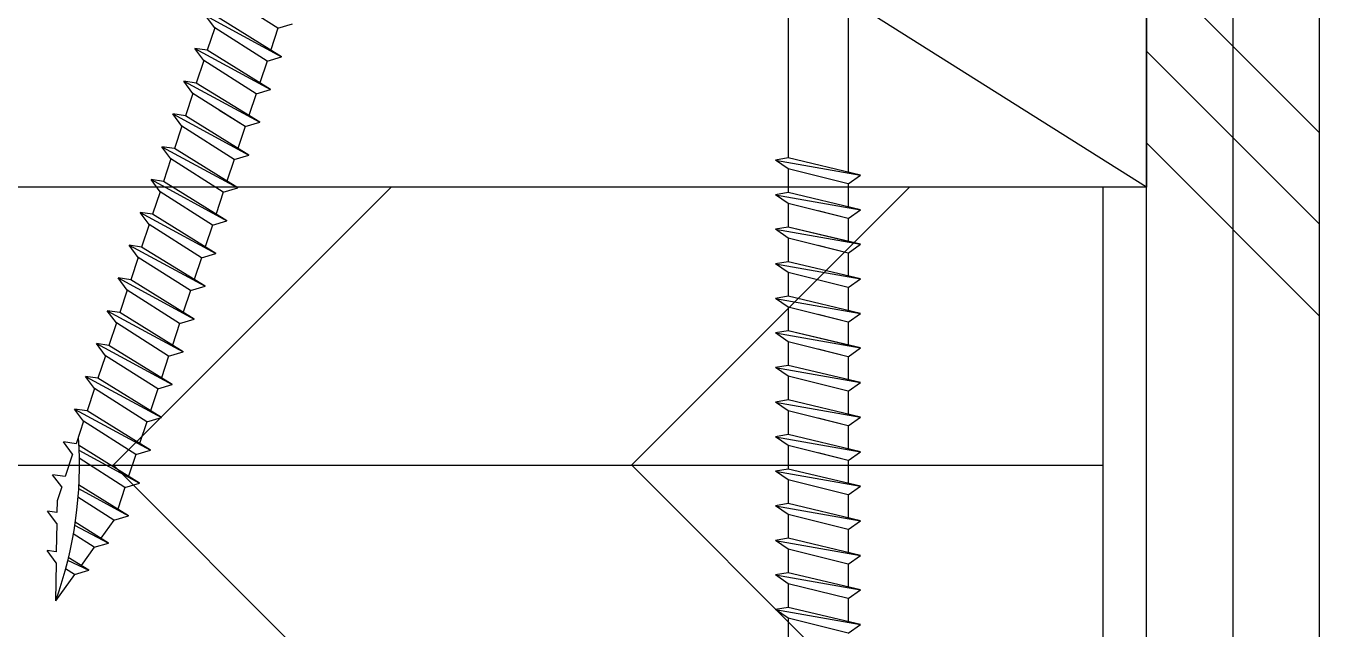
# Model space of a CAD drawing. Header units: inches. Extents: x -2661 to 42767, y -1222 to 9099.
# Drawn here: x 818.748 to 822.491, y 2426.527 to 2428.272 of the extents above; entities that cross this region are included whole.
import ezdxf

# ---------------------------------------------------------------- set-up
doc = ezdxf.new("R2010")
doc.units = ezdxf.units.IN
doc.header["$LTSCALE"] = 12
doc.header["$MEASUREMENT"] = 0
doc.layers.get('0').update_dxf_attribs({"linetype": 'CONTINUOUS'})
for name, color, linetype in [('S-FASTENERS', 2, 'CONTINUOUS'), ('S-SIMPSON', 2, 'CONTINUOUS'), ('S-WOOD', 3, 'CONTINUOUS')]:
    doc.layers.add(name, color=color, linetype=linetype)

# ---------------------------------------------------------------- blocks, each defined once
blk = doc.blocks.new('SIP SCREW')
at = {"layer": 'S-SIMPSON', "color": 1}
for p, q in [((-0.087, -12.3112), (0.087, -12.2679)), ((-0.087, -12.3112), (0.087, -12.2679)), ((-0.087, -12.3112), (0.087, -12.2679)), ((-0.087, -12.3112), (-0.123, -12.286)), ((-0.087, -12.3112), (-0.123, -12.286)), ((-0.087, -12.3112), (-0.123, -12.286)), ((-0.087, -12.3112), (-0.087, -12.3775)), ((-0.087, -12.3112), (-0.087, -12.3775)), ((-0.087, -12.3112), (-0.087, -12.3775)), ((-0.087, -12.3112), (-0.087, -12.3775)), ((-0.087, -12.3112), (-0.087, -12.3775)), ((-0.123, -12.386), (0.087, -12.3363)), ((-0.123, -12.386), (0.087, -12.3363)), ((-0.123, -12.386), (0.087, -12.3363)), ((0.123, -12.3427), (-0.123, -12.386)), ((0.123, -12.3427), (-0.123, -12.386)), ((0.123, -12.3427), (-0.123, -12.386)), ((0.087, -12.3679), (0.123, -12.3427)), ((0.087, -12.3679), (0.123, -12.3427)), ((0.087, -12.3679), (0.123, -12.3427)), ((-0.087, -12.4112), (-0.123, -12.386)), ((-0.087, -12.4112), (-0.123, -12.386)), ((-0.087, -12.4112), (-0.123, -12.386)), ((-0.087, -12.4112), (0.087, -12.3679)), ((-0.087, -12.4112), (0.087, -12.3679)), ((-0.087, -12.4112), (0.087, -12.3679)), ((0.087, -12.3679), (0.087, -12.4363)), ((0.087, -12.3679), (0.087, -12.4363)), ((0.087, -12.3679), (0.087, -12.4363)), ((0.087, -12.3679), (0.087, -12.4363)), ((0.087, -12.3679), (0.087, -12.4363)), ((0.087, -12.3679), (0.087, -12.4363)), ((0.087, -12.3679), (0.087, -12.4363)), ((0.087, -12.3679), (0.087, -12.4363)), ((-0.087, -12.4112), (-0.087, -12.4775)), ((-0.087, -12.4112), (-0.087, -12.4775)), ((-0.087, -12.4112), (-0.087, -12.4775)), ((-0.087, -12.4112), (-0.087, -12.4775)), ((-0.087, -12.4112), (-0.087, -12.4775)), ((-0.087, -12.4112), (-0.087, -12.4775)), ((-0.087, -12.4112), (-0.087, -12.4775)), ((-0.087, -12.4112), (-0.087, -12.4775)), ((-0.123, -12.486), (0.087, -12.4363)), ((-0.123, -12.486), (0.087, -12.4363)), ((-0.123, -12.486), (0.087, -12.4363)), ((-0.123, -12.486), (0.087, -12.4363)), ((0.123, -12.4427), (-0.123, -12.486)), ((0.123, -12.4427), (-0.123, -12.486)), ((0.123, -12.4427), (-0.123, -12.486)), ((0.123, -12.4427), (-0.123, -12.486)), ((0.087, -12.4363), (0.123, -12.4427)), ((0.087, -12.4363), (0.123, -12.4427)), ((0.087, -12.4363), (0.123, -12.4427)), ((0.087, -12.4363), (0.123, -12.4427)), ((0.087, -12.4679), (0.123, -12.4427)), ((0.087, -12.4679), (0.123, -12.4427)), ((0.087, -12.4679), (0.123, -12.4427)), ((0.087, -12.4679), (0.123, -12.4427)), ((-0.087, -12.5112), (-0.123, -12.486)), ((-0.087, -12.5112), (-0.123, -12.486)), ((-0.087, -12.5112), (-0.123, -12.486)), ((-0.087, -12.5112), (-0.123, -12.486)), ((-0.087, -12.5112), (0.087, -12.4679)), ((-0.087, -12.5112), (0.087, -12.4679)), ((-0.087, -12.5112), (0.087, -12.4679)), ((-0.087, -12.5112), (0.087, -12.4679)), ((0.087, -12.4679), (0.087, -12.5363)), ((0.087, -12.4679), (0.087, -12.5363)), ((0.087, -12.4679), (0.087, -12.5363)), ((0.087, -12.4679), (0.087, -12.5363)), ((0.087, -12.4679), (0.087, -12.5363)), ((0.087, -12.4679), (0.087, -12.5363)), ((-0.123, -12.586), (0.087, -12.5363)), ((-0.123, -12.586), (0.087, -12.5363)), ((-0.123, -12.586), (0.087, -12.5363)), ((-0.123, -12.586), (0.087, -12.5363)), ((-0.087, -12.5112), (-0.087, -12.5775)), ((-0.087, -12.5112), (-0.087, -12.5775)), ((-0.087, -12.5112), (-0.087, -12.5775)), ((-0.087, -12.5112), (-0.087, -12.5775)), ((-0.087, -12.5112), (-0.087, -12.5775)), ((-0.087, -12.5112), (-0.087, -12.5775)), ((0.087, -12.5363), (0.123, -12.5427)), ((0.087, -12.5363), (0.123, -12.5427)), ((0.087, -12.5363), (0.123, -12.5427)), ((0.087, -12.5363), (0.123, -12.5427)), ((0.123, -12.5427), (-0.123, -12.586)), ((0.123, -12.5427), (-0.123, -12.586)), ((0.123, -12.5427), (-0.123, -12.586)), ((0.123, -12.5427), (-0.123, -12.586)), ((-0.087, -12.6112), (0.087, -12.5679)), ((-0.087, -12.6112), (0.087, -12.5679)), ((-0.087, -12.6112), (0.087, -12.5679)), ((-0.087, -12.6112), (0.087, -12.5679)), ((0.087, -12.5679), (0.123, -12.5427)), ((0.087, -12.5679), (0.123, -12.5427)), ((0.087, -12.5679), (0.123, -12.5427)), ((0.087, -12.5679), (0.123, -12.5427)), ((0.087, -12.5679), (0.087, -12.6363)), ((0.087, -12.5679), (0.087, -12.6363)), ((0.087, -12.5679), (0.087, -12.6363)), ((0.087, -12.5679), (0.087, -12.6363)), ((0.087, -12.5679), (0.087, -12.6363)), ((0.087, -12.5679), (0.087, -12.6363)), ((0.087, -12.5679), (0.087, -12.6363)), ((-0.087, -12.6112), (-0.123, -12.586)), ((-0.087, -12.6112), (-0.123, -12.586)), ((-0.087, -12.6112), (-0.123, -12.586)), ((-0.087, -12.6112), (-0.123, -12.586)), ((-0.087, -12.6112), (-0.123, -12.586)), ((-0.087, -12.6112), (0, -12.5896)), ((-0.087, -12.6112), (-0.087, -12.6775)), ((-0.087, -12.6112), (-0.087, -12.6775)), ((-0.087, -12.6112), (-0.087, -12.6775)), ((-0.087, -12.6112), (-0.087, -12.6775)), ((-0.087, -12.6112), (-0.087, -12.6775)), ((-0.087, -12.6112), (-0.087, -12.6775)), ((-0.087, -12.6112), (-0.087, -12.6775)), ((-0.123, -12.686), (0.087, -12.6363)), ((-0.123, -12.686), (0.087, -12.6363)), ((-0.123, -12.686), (0.087, -12.6363)), ((-0.123, -12.686), (0.087, -12.6363)), ((0.123, -12.6427), (-0.123, -12.686)), ((0.123, -12.6427), (-0.123, -12.686)), ((0.123, -12.6427), (-0.123, -12.686)), ((0.123, -12.6427), (-0.123, -12.686)), ((0.087, -12.6363), (0.123, -12.6427)), ((0.087, -12.6363), (0.123, -12.6427)), ((0.087, -12.6363), (0.123, -12.6427)), ((0.087, -12.6363), (0.123, -12.6427)), ((0.087, -12.6679), (0.123, -12.6427)), ((0.087, -12.6679), (0.123, -12.6427)), ((0.087, -12.6679), (0.123, -12.6427)), ((0.087, -12.6679), (0.123, -12.6427)), ((-0.087, -12.7112), (-0.123, -12.686)), ((-0.087, -12.7112), (-0.123, -12.686)), ((-0.087, -12.7112), (-0.123, -12.686)), ((-0.087, -12.7112), (-0.123, -12.686)), ((-0.087, -12.7112), (0.087, -12.6679)), ((-0.087, -12.7112), (0.087, -12.6679)), ((-0.087, -12.7112), (0.087, -12.6679)), ((-0.087, -12.7112), (0.087, -12.6679)), ((0.087, -12.6679), (0.087, -12.7363)), ((0.087, -12.6679), (0.087, -12.7363)), ((0.087, -12.6679), (0.087, -12.7363)), ((0.087, -12.6679), (0.087, -12.7363)), ((0.087, -12.6679), (0.087, -12.7363)), ((0.087, -12.6679), (0.087, -12.7363)), ((0.087, -12.6679), (0.087, -12.7363)), ((-0.087, -12.7112), (-0.087, -12.7775)), ((-0.087, -12.7112), (-0.087, -12.7775)), ((-0.087, -12.7112), (-0.087, -12.7775)), ((-0.087, -12.7112), (-0.087, -12.7775)), ((-0.087, -12.7112), (-0.087, -12.7775)), ((-0.087, -12.7112), (-0.087, -12.7775)), ((-0.087, -12.7112), (-0.087, -12.7775)), ((-0.123, -12.786), (0.087, -12.7363)), ((-0.123, -12.786), (0.087, -12.7363)), ((-0.123, -12.786), (0.087, -12.7363)), ((-0.123, -12.786), (0.087, -12.7363)), ((-0.123, -12.786), (0.087, -12.7363)), ((0.123, -12.7427), (-0.123, -12.786)), ((0.123, -12.7427), (-0.123, -12.786)), ((0.123, -12.7427), (-0.123, -12.786)), ((0.123, -12.7427), (-0.123, -12.786)), ((0.123, -12.7427), (-0.123, -12.786)), ((0.087, -12.7363), (0.123, -12.7427)), ((0.087, -12.7363), (0.123, -12.7427)), ((0.087, -12.7363), (0.123, -12.7427)), ((0.087, -12.7363), (0.123, -12.7427)), ((0.087, -12.7363), (0.123, -12.7427)), ((0.087, -12.7679), (0.123, -12.7427)), ((0.087, -12.7679), (0.123, -12.7427)), ((0.087, -12.7679), (0.123, -12.7427)), ((0.087, -12.7679), (0.123, -12.7427)), ((0.087, -12.7679), (0.123, -12.7427)), ((-0.087, -12.8112), (-0.123, -12.786)), ((-0.087, -12.8112), (-0.123, -12.786)), ((-0.087, -12.8112), (-0.123, -12.786)), ((-0.087, -12.8112), (-0.123, -12.786)), ((-0.087, -12.8112), (-0.123, -12.786)), ((-0.087, -12.8112), (0.087, -12.7679)), ((-0.087, -12.8112), (0.087, -12.7679)), ((-0.087, -12.8112), (0.087, -12.7679)), ((-0.087, -12.8112), (0.087, -12.7679)), ((-0.087, -12.8112), (0.087, -12.7679)), ((0.087, -12.7679), (0.087, -12.8363)), ((0.087, -12.7679), (0.087, -12.8363)), ((0.087, -12.7679), (0.087, -12.8363)), ((0.087, -12.7679), (0.087, -12.8363)), ((-0.123, -12.886), (0.087, -12.8363)), ((-0.123, -12.886), (0.087, -12.8363)), ((-0.123, -12.886), (0.087, -12.8363)), ((-0.123, -12.886), (0.087, -12.8363)), ((-0.087, -12.8112), (-0.087, -12.8775)), ((-0.087, -12.8112), (-0.087, -12.8775)), ((-0.087, -12.8112), (-0.087, -12.8775)), ((-0.087, -12.8112), (-0.087, -12.8775)), ((0.087, -12.8363), (0.123, -12.8427)), ((0.087, -12.8363), (0.123, -12.8427)), ((0.087, -12.8363), (0.123, -12.8427)), ((0.087, -12.8363), (0.123, -12.8427)), ((0.123, -12.8427), (-0.123, -12.886)), ((0.123, -12.8427), (-0.123, -12.886)), ((0.123, -12.8427), (-0.123, -12.886)), ((0.123, -12.8427), (-0.123, -12.886)), ((-0.087, -12.9112), (0.087, -12.8679)), ((-0.087, -12.9112), (0.087, -12.8679)), ((-0.087, -12.9112), (0.087, -12.8679)), ((-0.087, -12.9112), (0.087, -12.8679)), ((0.087, -12.8679), (0.123, -12.8427)), ((0.087, -12.8679), (0.123, -12.8427)), ((0.087, -12.8679), (0.123, -12.8427)), ((0.087, -12.8679), (0.123, -12.8427)), ((0.087, -12.8679), (0.087, -12.9363)), ((0.087, -12.8679), (0.087, -12.9363)), ((0.087, -12.8679), (0.087, -12.9363)), ((0.087, -12.8679), (0.087, -12.9363)), ((0.087, -12.8679), (0.087, -12.9363)), ((0.087, -12.8679), (0.087, -12.9363)), ((-0.087, -12.9112), (-0.123, -12.886)), ((-0.087, -12.9112), (-0.123, -12.886)), ((-0.087, -12.9112), (-0.123, -12.886)), ((-0.087, -12.9112), (-0.123, -12.886)), ((-0.087, -12.9112), (-0.087, -12.9775)), ((-0.087, -12.9112), (-0.087, -12.9775)), ((-0.087, -12.9112), (-0.087, -12.9775)), ((-0.087, -12.9112), (-0.087, -12.9775)), ((-0.087, -12.9112), (-0.087, -12.9775)), ((-0.087, -12.9112), (-0.087, -12.9775)), ((-0.123, -12.986), (0.087, -12.9363)), ((-0.123, -12.986), (0.087, -12.9363)), ((-0.123, -12.986), (0.087, -12.9363)), ((-0.123, -12.986), (0.087, -12.9363)), ((0.123, -12.9427), (-0.123, -12.986)), ((0.123, -12.9427), (-0.123, -12.986)), ((0.123, -12.9427), (-0.123, -12.986)), ((0.123, -12.9427), (-0.123, -12.986)), ((0.087, -12.9363), (0.123, -12.9427)), ((0.087, -12.9363), (0.123, -12.9427)), ((0.087, -12.9363), (0.123, -12.9427)), ((0.087, -12.9363), (0.123, -12.9427)), ((0.087, -12.9679), (0.123, -12.9427)), ((0.087, -12.9679), (0.123, -12.9427)), ((0.087, -12.9679), (0.123, -12.9427)), ((0.087, -12.9679), (0.123, -12.9427)), ((-0.087, -13.0112), (-0.123, -12.986)), ((-0.087, -13.0112), (-0.123, -12.986)), ((-0.087, -13.0112), (-0.123, -12.986)), ((-0.087, -13.0112), (-0.123, -12.986)), ((-0.087, -13.0112), (0.087, -12.9679)), ((-0.087, -13.0112), (0.087, -12.9679)), ((-0.087, -13.0112), (0.087, -12.9679)), ((-0.087, -13.0112), (0.087, -12.9679)), ((0.087, -12.9679), (0.087, -13.0363)), ((0.087, -12.9679), (0.087, -13.0363)), ((0.087, -12.9679), (0.087, -13.0363)), ((0.087, -12.9679), (0.087, -13.0363)), ((-0.087, -13.0112), (-0.087, -13.0775)), ((-0.087, -13.0112), (-0.087, -13.0775)), ((-0.087, -13.0112), (-0.087, -13.0775)), ((-0.087, -13.0112), (-0.087, -13.0775)), ((-0.123, -13.086), (0.087, -13.0363)), ((-0.123, -13.086), (0.087, -13.0363)), ((-0.123, -13.086), (0.087, -13.0363)), ((-0.123, -13.086), (0.087, -13.0363)), ((0.123, -13.0427), (-0.123, -13.086)), ((0.123, -13.0427), (-0.123, -13.086)), ((0.123, -13.0427), (-0.123, -13.086)), ((0.123, -13.0427), (-0.123, -13.086)), ((0.087, -13.0363), (0.123, -13.0427)), ((0.087, -13.0363), (0.123, -13.0427)), ((0.087, -13.0363), (0.123, -13.0427)), ((0.087, -13.0363), (0.123, -13.0427)), ((0.087, -13.0679), (0.123, -13.0427)), ((0.087, -13.0679), (0.123, -13.0427)), ((0.087, -13.0679), (0.123, -13.0427)), ((0.087, -13.0679), (0.123, -13.0427)), ((-0.087, -13.1112), (-0.123, -13.086)), ((-0.087, -13.1112), (-0.123, -13.086)), ((-0.087, -13.1112), (-0.123, -13.086)), ((-0.087, -13.1112), (-0.123, -13.086)), ((-0.087, -13.1112), (0.087, -13.0679)), ((-0.087, -13.1112), (0.087, -13.0679)), ((-0.087, -13.1112), (0.087, -13.0679)), ((-0.087, -13.1112), (0.087, -13.0679)), ((0.087, -13.0679), (0.087, -13.1363)), ((-0.087, -13.1112), (-0.087, -13.1775)), ((-0.123, -13.186), (0.087, -13.1363)), ((-0.123, -13.186), (0.087, -13.1363)), ((0.123, -13.1427), (-0.123, -13.186)), ((0.123, -13.1427), (-0.123, -13.186)), ((-0.087, -13.2112), (0.087, -13.1679)), ((-0.087, -13.2112), (0.087, -13.1679)), ((0.087, -13.1363), (0.123, -13.1427)), ((0.087, -13.1363), (0.123, -13.1427)), ((0.087, -13.1679), (0.123, -13.1427)), ((0.087, -13.1679), (0.123, -13.1427)), ((0.087, -13.1679), (0.087, -13.2363)), ((0.087, -13.1679), (0.087, -13.2363)), ((-0.087, -13.2112), (-0.123, -13.186)), ((-0.087, -13.2112), (-0.123, -13.186)), ((-0.123, -13.286), (0.087, -13.2363)), ((-0.123, -13.286), (0.087, -13.2363)), ((0.123, -13.2427), (-0.123, -13.286)), ((0.123, -13.2427), (-0.123, -13.286)), ((-0.087, -13.2112), (-0.087, -13.2775)), ((-0.087, -13.2112), (-0.087, -13.2775)), ((0.087, -13.2363), (0.123, -13.2427)), ((0.087, -13.2363), (0.123, -13.2427)), ((0.087, -13.2679), (0.123, -13.2427)), ((0.087, -13.2679), (0.123, -13.2427)), ((-0.087, -13.3112), (0.087, -13.2679)), ((-0.087, -13.3112), (0.087, -13.2679)), ((0.087, -13.2679), (0.087, -13.3363)), ((-0.087, -13.3112), (-0.123, -13.286)), ((-0.087, -13.3112), (-0.123, -13.286)), ((-0.087, -13.3112), (-0.087, -13.3775)), ((-0.123, -13.386), (0.087, -13.3363)), ((0.123, -13.3427), (-0.123, -13.386)), ((0.087, -13.3363), (0.123, -13.3427)), ((0.087, -13.3679), (0.123, -13.3427)), ((-0.087, -13.4112), (-0.123, -13.386)), ((-0.087, -13.4112), (0.087, -13.3679)), ((0.087, -13.3679), (0.087, -13.4363)), ((-0.087, -13.4112), (-0.087, -13.4775)), ((-0.123, -13.486), (0.087, -13.4363)), ((0.123, -13.4427), (-0.123, -13.486)), ((-0.087, -13.5112), (0.087, -13.4679)), ((0.087, -13.4363), (0.123, -13.4427)), ((0.087, -13.4679), (0.123, -13.4427)), ((0.087, -13.4679), (0.087, -13.5363)), ((-0.087, -13.5112), (-0.123, -13.486)), ((-0.123, -13.586), (0.087, -13.5363)), ((0.123, -13.5427), (-0.123, -13.586)), ((-0.087, -13.5112), (-0.087, -13.5775)), ((0.087, -13.5363), (0.123, -13.5427)), ((0.087, -13.5679), (0.123, -13.5427)), ((-0.087, -13.6112), (0.087, -13.5679)), ((0.087, -13.5679), (0.087, -13.6363)), ((-0.087, -13.6112), (-0.123, -13.586)), ((-0.087, -13.6112), (-0.087, -13.6775)), ((-0.123, -13.686), (0.0787, -13.6383)), ((0.0737, -13.6514), (-0.123, -13.686)), ((0.087, -13.6363), (0.123, -13.6427)), ((0.087, -13.6679), (0.123, -13.6427)), ((-0.087, -13.7112), (-0.123, -13.686)), ((-0.087, -13.7112), (0.0658, -13.6732)), ((0.087, -13.6679), (0.087, -13.7363)), ((-0.087, -13.7112), (-0.087, -13.7775)), ((-0.1227, -13.786), (0.0425, -13.7469)), ((0.0396, -13.7574), (-0.1227, -13.786)), ((0.087, -13.7363), (0.123, -13.7427)), ((0.087, -13.7679), (0.123, -13.7427)), ((0.087, -13.7679), (0.087, -13.8104)), ((-0.0867, -13.8112), (-0.1227, -13.786)), ((-0.0867, -13.8112), (0.0334, -13.7812)), ((-0.0867, -13.8112), (-0.0673, -13.8728)), ((0.087, -13.8104), (0.0768, -13.8429)), ((0.0768, -13.8429), (0.1033, -13.8476)), ((-0.0931, -13.879), (0.0182, -13.8526)), ((0.0166, -13.8614), (-0.0931, -13.879)), ((-0.0575, -13.9039), (-0.0931, -13.879)), ((0.0673, -13.8728), (0.0425, -13.9514)), ((0.0673, -13.8728), (0.1033, -13.8476)), ((-0.0575, -13.9039), (0.0126, -13.8864)), ((-0.0575, -13.9039), (-0.038, -13.9659)), ((-0.0635, -13.9719), (0.0043, -13.9559)), ((0.0331, -13.9813), (0.0691, -13.9561)), ((0.0425, -13.9514), (0.0691, -13.9561)), ((0.0036, -13.9637), (-0.0635, -13.9719)), ((-0.0283, -13.9966), (-0.0635, -13.9719)), ((-0.0283, -13.9966), (0.0018, -13.9891)), ((-0.0283, -13.9966), (0, -14.0863)), ((0.0331, -13.9813), (0, -14.0863))]:
    blk.add_line(p, q, dxfattribs=at)
blk.add_arc((1.1585, -14.0589), 1.1588, 157.6147, 181.3564, dxfattribs=at)
blk = doc.blocks.new('*U1324')
h = blk.add_hatch()
h.set_pattern_fill('GLB', color=1, scale=1.5, pattern_type=2)
h.set_pattern_definition([(0, (0, 0), (0, 1.5), []), (315, (0, 0), (1.5, -3e-16), [2.12132, -2.12132]), (45, (0, 0), (1.5, -2e-16), [2.12132, -2.12132])])
h.paths.add_polyline_path([(0, 0), (5, 0), (5, 13.5), (0, 13.5)])
at = {"color": 4}
blk.add_lwpolyline([(0, 0), (5, 0), (5, 13.5), (0, 13.5)], close=True, dxfattribs=at)
blk = doc.blocks.new('SDS.25X4.5-f')
at = {"layer": 'S-SIMPSON'}
for p, q in [((-0.087, -0.536), (-0.087, -1.7912)), ((0.087, -0.5316), (0.087, -1.75)), ((0.087, -0.5316), (0.087, -1.75)), ((-0.087, -0.5749), (-0.087, -1.7912)), ((0.087, -1.6816), (0.087, -1.75)), ((0.087, -1.6816), (0.087, -1.75)), ((-0.087, -1.7249), (-0.087, -1.7912)), ((-0.087, -1.7249), (-0.087, -1.7912)), ((-0.087, -1.7249), (-0.087, -1.7912))]:
    blk.add_line(p, q, dxfattribs=at)
at = {"layer": 'S-SIMPSON', "color": 1}
for p, q in [((-0.123, -1.7997), (0.087, -1.75)), ((-0.123, -1.7997), (0.087, -1.75)), ((-0.123, -1.7997), (0.087, -1.75)), ((0.123, -1.7563), (-0.123, -1.7997)), ((0.123, -1.7563), (-0.123, -1.7997)), ((0.123, -1.7563), (-0.123, -1.7997)), ((0.087, -1.75), (0.123, -1.7563)), ((0.087, -1.75), (0.123, -1.7563)), ((0.087, -1.75), (0.123, -1.7563)), ((0.087, -1.7816), (0.123, -1.7563)), ((0.087, -1.7816), (0.123, -1.7563)), ((0.087, -1.7816), (0.123, -1.7563)), ((-0.087, -1.8249), (0.087, -1.7816)), ((-0.087, -1.8249), (0.087, -1.7816)), ((-0.087, -1.8249), (0.087, -1.7816)), ((0.087, -1.7816), (0.087, -1.85)), ((0.087, -1.7816), (0.087, -1.85)), ((0.087, -1.7816), (0.087, -1.85)), ((0.087, -1.7816), (0.087, -1.85)), ((0.087, -1.7816), (0.087, -1.85)), ((0.087, -1.7816), (0.087, -1.85)), ((-0.087, -1.8249), (-0.123, -1.7997)), ((-0.087, -1.8249), (-0.123, -1.7997)), ((-0.087, -1.8249), (-0.123, -1.7997)), ((-0.087, -1.8249), (-0.087, -1.8912)), ((-0.087, -1.8249), (-0.087, -1.8912)), ((-0.087, -1.8249), (-0.087, -1.8912)), ((-0.087, -1.8249), (-0.087, -1.8912)), ((-0.087, -1.8249), (-0.087, -1.8912)), ((-0.087, -1.8249), (-0.087, -1.8912)), ((-0.123, -1.8997), (0.087, -1.85)), ((-0.123, -1.8997), (0.087, -1.85)), ((-0.123, -1.8997), (0.087, -1.85)), ((-0.123, -1.8997), (0.087, -1.85)), ((0.123, -1.8563), (-0.123, -1.8997)), ((0.123, -1.8563), (-0.123, -1.8997)), ((0.123, -1.8563), (-0.123, -1.8997)), ((0.123, -1.8563), (-0.123, -1.8997)), ((0.087, -1.85), (0.123, -1.8563)), ((0.087, -1.85), (0.123, -1.8563)), ((0.087, -1.85), (0.123, -1.8563)), ((0.087, -1.85), (0.123, -1.8563)), ((0.087, -1.8816), (0.123, -1.8563)), ((0.087, -1.8816), (0.123, -1.8563)), ((0.087, -1.8816), (0.123, -1.8563)), ((0.087, -1.8816), (0.123, -1.8563)), ((-0.087, -1.9249), (-0.123, -1.8997)), ((-0.087, -1.9249), (-0.123, -1.8997)), ((-0.087, -1.9249), (-0.123, -1.8997)), ((-0.087, -1.9249), (-0.123, -1.8997)), ((-0.087, -1.9249), (-0.123, -1.8997)), ((-0.087, -1.9249), (0.087, -1.8816)), ((-0.087, -1.9249), (0.087, -1.8816)), ((-0.087, -1.9249), (0.087, -1.8816)), ((-0.087, -1.9249), (0.087, -1.8816)), ((-0.087, -1.9249), (0, -1.9032)), ((0.087, -1.8816), (0.087, -1.95)), ((0.087, -1.8816), (0.087, -1.95)), ((0.087, -1.8816), (0.087, -1.95)), ((0.087, -1.8816), (0.087, -1.95)), ((0.087, -1.8816), (0.087, -1.95)), ((0.087, -1.8816), (0.087, -1.95)), ((0.087, -1.8816), (0.087, -1.95)), ((0.087, -1.8816), (0.087, -1.95)), ((0.087, -1.8816), (0.087, -1.95)), ((0.087, -1.8816), (0.087, -1.95)), ((-0.087, -1.9249), (-0.087, -1.9912)), ((-0.087, -1.9249), (-0.087, -1.9912)), ((-0.087, -1.9249), (-0.087, -1.9912)), ((-0.087, -1.9249), (-0.087, -1.9912)), ((-0.087, -1.9249), (-0.087, -1.9912)), ((-0.087, -1.9249), (-0.087, -1.9912)), ((-0.087, -1.9249), (-0.087, -1.9912)), ((-0.087, -1.9249), (-0.087, -1.9912)), ((-0.087, -1.9249), (-0.087, -1.9912)), ((-0.087, -1.9249), (-0.087, -1.9912)), ((-0.087, -1.9249), (-0.087, -1.9912)), ((-0.087, -1.9249), (-0.087, -1.9912)), ((-0.123, -1.9997), (0.087, -1.95)), ((-0.123, -1.9997), (0.087, -1.95)), ((-0.123, -1.9997), (0.087, -1.95)), ((-0.123, -1.9997), (0.087, -1.95)), ((-0.123, -1.9997), (0.087, -1.95)), ((-0.123, -1.9997), (0.087, -1.95)), ((-0.123, -1.9997), (0.087, -1.95)), ((-0.123, -1.9997), (0.087, -1.95)), ((0.123, -1.9563), (-0.123, -1.9997)), ((0.123, -1.9563), (-0.123, -1.9997)), ((0.123, -1.9563), (-0.123, -1.9997)), ((0.123, -1.9563), (-0.123, -1.9997)), ((0.123, -1.9563), (-0.123, -1.9997)), ((0.123, -1.9563), (-0.123, -1.9997)), ((0.123, -1.9563), (-0.123, -1.9997)), ((0.123, -1.9563), (-0.123, -1.9997)), ((0.123, -1.9563), (-0.123, -1.9997)), ((-0.087, -1.9912), (0.087, -1.95)), ((-0.087, -2.0249), (0.087, -1.9816)), ((-0.087, -2.0249), (0.087, -1.9816)), ((-0.087, -2.0249), (0.087, -1.9816)), ((-0.087, -2.0249), (0.087, -1.9816)), ((-0.087, -2.0249), (0.087, -1.9816)), ((-0.087, -2.0249), (0.087, -1.9816)), ((-0.087, -2.0249), (0.087, -1.9816)), ((-0.087, -2.0249), (0.087, -1.9816)), ((-0.087, -2.0249), (0.087, -1.9816)), ((0.087, -1.95), (0.123, -1.9563)), ((0.087, -1.95), (0.123, -1.9563)), ((0.087, -1.95), (0.123, -1.9563)), ((0.087, -1.95), (0.123, -1.9563)), ((0.087, -1.95), (0.123, -1.9563)), ((0.087, -1.95), (0.123, -1.9563)), ((0.087, -1.95), (0.123, -1.9563)), ((0.087, -1.95), (0.123, -1.9563)), ((0.087, -1.95), (0.123, -1.9563)), ((0.087, -1.9816), (0.123, -1.9563)), ((0.087, -1.9816), (0.123, -1.9563)), ((0.087, -1.9816), (0.123, -1.9563)), ((0.087, -1.9816), (0.123, -1.9563)), ((0.087, -1.9816), (0.123, -1.9563)), ((0.087, -1.9816), (0.123, -1.9563)), ((0.087, -1.9816), (0.123, -1.9563)), ((0.087, -1.9816), (0.123, -1.9563)), ((0.087, -1.9816), (0.123, -1.9563)), ((0.087, -1.9816), (0.087, -2.05)), ((0.087, -1.9816), (0.087, -2.05)), ((0.087, -1.9816), (0.087, -2.05)), ((0.087, -1.9816), (0.087, -2.05)), ((0.087, -1.9816), (0.087, -2.05)), ((0.087, -1.9816), (0.087, -2.05)), ((0.087, -1.9816), (0.087, -2.05)), ((0.087, -1.9816), (0.087, -2.05)), ((0.087, -1.9816), (0.087, -2.05)), ((0.087, -1.9816), (0.087, -2.05)), ((0.087, -1.9816), (0.087, -2.05)), ((0.087, -1.9816), (0.087, -2.05)), ((0.087, -1.9816), (0.087, -2.05)), ((-0.087, -2.0249), (-0.123, -1.9997)), ((-0.087, -2.0249), (-0.123, -1.9997)), ((-0.087, -2.0249), (-0.123, -1.9997)), ((-0.087, -2.0249), (-0.123, -1.9997)), ((-0.087, -2.0249), (-0.123, -1.9997)), ((-0.087, -2.0249), (-0.123, -1.9997)), ((-0.087, -2.0249), (-0.123, -1.9997)), ((-0.087, -2.0249), (-0.123, -1.9997)), ((-0.087, -2.0249), (-0.123, -1.9997)), ((-0.087, -2.0249), (-0.123, -1.9997)), ((-0.087, -2.0249), (-0.123, -1.9997)), ((-0.087, -2.0249), (-0.123, -1.9997)), ((-0.087, -2.0249), (-0.123, -1.9997)), ((-0.087, -2.0249), (0.013, -2)), ((-0.087, -2.0249), (0.013, -2)), ((-0.087, -2.0249), (0.013, -2)), ((-0.087, -2.0249), (0, -2.0032)), ((-0.123, -2.0997), (0.087, -2.05)), ((-0.123, -2.0997), (0.087, -2.05)), ((-0.123, -2.0997), (0.087, -2.05)), ((-0.123, -2.0997), (0.087, -2.05)), ((-0.123, -2.0997), (0.087, -2.05)), ((-0.123, -2.0997), (0.087, -2.05)), ((-0.123, -2.0997), (0.087, -2.05)), ((-0.123, -2.0997), (0.087, -2.05)), ((-0.123, -2.0997), (0.087, -2.05)), ((0.123, -2.0563), (-0.123, -2.0997)), ((0.123, -2.0563), (-0.123, -2.0997)), ((0.123, -2.0563), (-0.123, -2.0997)), ((0.123, -2.0563), (-0.123, -2.0997)), ((0.123, -2.0563), (-0.123, -2.0997)), ((0.123, -2.0563), (-0.123, -2.0997)), ((0.123, -2.0563), (-0.123, -2.0997)), ((0.123, -2.0563), (-0.123, -2.0997)), ((0.123, -2.0563), (-0.123, -2.0997)), ((-0.087, -2.0249), (-0.087, -2.0912)), ((-0.087, -2.0249), (-0.087, -2.0912)), ((-0.087, -2.0249), (-0.087, -2.0912)), ((-0.087, -2.0249), (-0.087, -2.0912)), ((-0.087, -2.0249), (-0.087, -2.0912)), ((-0.087, -2.0249), (-0.087, -2.0912)), ((-0.087, -2.0249), (-0.087, -2.0912)), ((-0.087, -2.0249), (-0.087, -2.0912)), ((-0.087, -2.0249), (-0.087, -2.0912)), ((-0.087, -2.0249), (-0.087, -2.0912)), ((-0.087, -2.0249), (-0.087, -2.0912)), ((0.087, -2.05), (0.123, -2.0563)), ((0.087, -2.05), (0.123, -2.0563)), ((0.087, -2.05), (0.123, -2.0563)), ((0.087, -2.05), (0.123, -2.0563)), ((0.087, -2.05), (0.123, -2.0563)), ((0.087, -2.05), (0.123, -2.0563)), ((0.087, -2.05), (0.123, -2.0563)), ((0.087, -2.05), (0.123, -2.0563)), ((0.087, -2.05), (0.123, -2.0563)), ((0.087, -2.0816), (0.123, -2.0563)), ((0.087, -2.0816), (0.123, -2.0563)), ((0.087, -2.0816), (0.123, -2.0563)), ((0.087, -2.0816), (0.123, -2.0563)), ((0.087, -2.0816), (0.123, -2.0563)), ((0.087, -2.0816), (0.123, -2.0563)), ((0.087, -2.0816), (0.123, -2.0563)), ((0.087, -2.0816), (0.123, -2.0563)), ((0.087, -2.0816), (0.123, -2.0563)), ((-0.087, -2.1249), (0.087, -2.0816)), ((-0.087, -2.1249), (0.087, -2.0816)), ((-0.087, -2.1249), (0.087, -2.0816)), ((-0.087, -2.1249), (0.087, -2.0816)), ((-0.087, -2.1249), (0.087, -2.0816)), ((-0.087, -2.1249), (0.087, -2.0816)), ((-0.087, -2.1249), (0.087, -2.0816)), ((-0.087, -2.1249), (0.087, -2.0816)), ((-0.087, -2.1249), (0.087, -2.0816)), ((0.087, -2.0816), (0.087, -2.15)), ((0.087, -2.0816), (0.087, -2.15)), ((0.087, -2.0816), (0.087, -2.15)), ((0.087, -2.0816), (0.087, -2.15)), ((0.087, -2.0816), (0.087, -2.15)), ((0.087, -2.0816), (0.087, -2.15)), ((0.087, -2.0816), (0.087, -2.15)), ((0.087, -2.0816), (0.087, -2.15)), ((0.087, -2.0816), (0.087, -2.15)), ((0.087, -2.0816), (0.087, -2.15)), ((0.087, -2.0816), (0.087, -2.15)), ((-0.087, -2.1249), (-0.123, -2.0997)), ((-0.087, -2.1249), (-0.123, -2.0997)), ((-0.087, -2.1249), (-0.123, -2.0997)), ((-0.087, -2.1249), (-0.123, -2.0997)), ((-0.087, -2.1249), (-0.123, -2.0997)), ((-0.087, -2.1249), (-0.123, -2.0997)), ((-0.087, -2.1249), (-0.123, -2.0997)), ((-0.087, -2.1249), (-0.123, -2.0997)), ((-0.087, -2.1249), (-0.123, -2.0997)), ((-0.087, -2.1249), (-0.087, -2.1912)), ((-0.087, -2.1249), (-0.087, -2.1912)), ((-0.087, -2.1249), (-0.087, -2.1912)), ((-0.087, -2.1249), (-0.087, -2.1912)), ((-0.087, -2.1249), (-0.087, -2.1912)), ((-0.087, -2.1249), (-0.087, -2.1912)), ((-0.087, -2.1249), (-0.087, -2.1912)), ((-0.087, -2.1249), (-0.087, -2.1912)), ((-0.087, -2.1249), (-0.087, -2.1912)), ((-0.087, -2.1249), (-0.087, -2.1912)), ((-0.087, -2.1249), (-0.087, -2.1912)), ((-0.123, -2.1997), (0.087, -2.15)), ((-0.123, -2.1997), (0.087, -2.15)), ((-0.123, -2.1997), (0.087, -2.15)), ((-0.123, -2.1997), (0.087, -2.15)), ((-0.123, -2.1997), (0.087, -2.15)), ((-0.123, -2.1997), (0.087, -2.15)), ((-0.123, -2.1997), (0.087, -2.15)), ((-0.123, -2.1997), (0.087, -2.15)), ((-0.123, -2.1997), (0.087, -2.15)), ((-0.123, -2.1997), (0.087, -2.15)), ((-0.123, -2.1997), (0.087, -2.15)), ((0.123, -2.1563), (-0.123, -2.1997)), ((0.123, -2.1563), (-0.123, -2.1997)), ((0.123, -2.1563), (-0.123, -2.1997)), ((0.123, -2.1563), (-0.123, -2.1997)), ((0.123, -2.1563), (-0.123, -2.1997)), ((0.123, -2.1563), (-0.123, -2.1997)), ((0.123, -2.1563), (-0.123, -2.1997)), ((0.123, -2.1563), (-0.123, -2.1997)), ((0.123, -2.1563), (-0.123, -2.1997)), ((0.123, -2.1563), (-0.123, -2.1997)), ((0.123, -2.1563), (-0.123, -2.1997)), ((0.087, -2.15), (0.123, -2.1563)), ((0.087, -2.15), (0.123, -2.1563)), ((0.087, -2.15), (0.123, -2.1563)), ((0.087, -2.15), (0.123, -2.1563)), ((0.087, -2.15), (0.123, -2.1563)), ((0.087, -2.15), (0.123, -2.1563)), ((0.087, -2.15), (0.123, -2.1563)), ((0.087, -2.15), (0.123, -2.1563)), ((0.087, -2.15), (0.123, -2.1563)), ((0.087, -2.15), (0.123, -2.1563)), ((0.087, -2.15), (0.123, -2.1563)), ((0.087, -2.1816), (0.123, -2.1563)), ((0.087, -2.1816), (0.123, -2.1563)), ((0.087, -2.1816), (0.123, -2.1563)), ((0.087, -2.1816), (0.123, -2.1563)), ((0.087, -2.1816), (0.123, -2.1563)), ((0.087, -2.1816), (0.123, -2.1563)), ((0.087, -2.1816), (0.123, -2.1563)), ((0.087, -2.1816), (0.123, -2.1563)), ((0.087, -2.1816), (0.123, -2.1563)), ((0.087, -2.1816), (0.123, -2.1563)), ((0.087, -2.1816), (0.123, -2.1563)), ((-0.087, -2.2249), (-0.123, -2.1997)), ((-0.087, -2.2249), (-0.123, -2.1997)), ((-0.087, -2.2249), (-0.123, -2.1997)), ((-0.087, -2.2249), (-0.123, -2.1997)), ((-0.087, -2.2249), (-0.123, -2.1997)), ((-0.087, -2.2249), (-0.123, -2.1997)), ((-0.087, -2.2249), (-0.123, -2.1997)), ((-0.087, -2.2249), (-0.123, -2.1997)), ((-0.087, -2.2249), (-0.123, -2.1997)), ((-0.087, -2.2249), (-0.123, -2.1997)), ((-0.087, -2.2249), (-0.123, -2.1997)), ((-0.087, -2.2249), (-0.123, -2.1997)), ((-0.087, -2.2249), (-0.123, -2.1997)), ((-0.087, -2.2249), (0.087, -2.1816)), ((-0.087, -2.2249), (0.087, -2.1816)), ((-0.087, -2.2249), (0.087, -2.1816)), ((-0.087, -2.2249), (0.087, -2.1816)), ((-0.087, -2.2249), (0.087, -2.1816)), ((-0.087, -2.2249), (0.087, -2.1816)), ((-0.087, -2.2249), (0.087, -2.1816)), ((-0.087, -2.2249), (0.087, -2.1816)), ((-0.087, -2.2249), (0.087, -2.1816)), ((-0.087, -2.2249), (0.087, -2.1816)), ((-0.087, -2.2249), (0.087, -2.1816)), ((-0.087, -2.2249), (0, -2.2032)), ((-0.087, -2.2249), (0, -2.2032)), ((0.087, -2.1816), (0.087, -2.25)), ((0.087, -2.1816), (0.087, -2.25)), ((0.087, -2.1816), (0.087, -2.25)), ((0.087, -2.1816), (0.087, -2.25)), ((0.087, -2.1816), (0.087, -2.25)), ((0.087, -2.1816), (0.087, -2.25)), ((0.087, -2.1816), (0.087, -2.25)), ((0.087, -2.1816), (0.087, -2.25)), ((-0.087, -2.2249), (-0.087, -2.2912)), ((-0.087, -2.2249), (-0.087, -2.2912)), ((-0.087, -2.2249), (-0.087, -2.2912)), ((-0.087, -2.2249), (-0.087, -2.2912)), ((-0.087, -2.2249), (-0.087, -2.2912)), ((-0.087, -2.2249), (-0.087, -2.2912)), ((-0.087, -2.2249), (-0.087, -2.2912)), ((-0.087, -2.2249), (-0.087, -2.2912)), ((-0.087, -2.2249), (-0.087, -2.2912)), ((-0.087, -2.2249), (-0.087, -2.2912)), ((-0.123, -2.2997), (0.087, -2.25)), ((-0.123, -2.2997), (0.087, -2.25)), ((-0.123, -2.2997), (0.087, -2.25)), ((-0.123, -2.2997), (0.087, -2.25)), ((-0.123, -2.2997), (0.087, -2.25)), ((-0.123, -2.2997), (0.087, -2.25)), ((-0.123, -2.2997), (0.087, -2.25)), ((-0.123, -2.2997), (0.087, -2.25)), ((0.123, -2.2563), (-0.123, -2.2997)), ((0.123, -2.2563), (-0.123, -2.2997)), ((0.123, -2.2563), (-0.123, -2.2997)), ((0.123, -2.2563), (-0.123, -2.2997)), ((0.123, -2.2563), (-0.123, -2.2997)), ((0.123, -2.2563), (-0.123, -2.2997)), ((0.123, -2.2563), (-0.123, -2.2997)), ((0.123, -2.2563), (-0.123, -2.2997)), ((0.123, -2.2563), (-0.123, -2.2997)), ((-0.087, -2.2912), (0.087, -2.25)), ((-0.087, -2.3249), (0.087, -2.2816)), ((-0.087, -2.3249), (0.087, -2.2816)), ((-0.087, -2.3249), (0.087, -2.2816)), ((-0.087, -2.3249), (0.087, -2.2816)), ((-0.087, -2.3249), (0.087, -2.2816)), ((-0.087, -2.3249), (0.087, -2.2816)), ((-0.087, -2.3249), (0.087, -2.2816)), ((-0.087, -2.3249), (0.087, -2.2816)), ((-0.087, -2.3249), (0.087, -2.2816)), ((0.087, -2.25), (0.123, -2.2563)), ((0.087, -2.25), (0.123, -2.2563)), ((0.087, -2.25), (0.123, -2.2563)), ((0.087, -2.25), (0.123, -2.2563)), ((0.087, -2.25), (0.123, -2.2563)), ((0.087, -2.25), (0.123, -2.2563)), ((0.087, -2.25), (0.123, -2.2563)), ((0.087, -2.25), (0.123, -2.2563)), ((0.087, -2.25), (0.123, -2.2563)), ((0.087, -2.2816), (0.123, -2.2563)), ((0.087, -2.2816), (0.123, -2.2563)), ((0.087, -2.2816), (0.123, -2.2563)), ((0.087, -2.2816), (0.123, -2.2563)), ((0.087, -2.2816), (0.123, -2.2563)), ((0.087, -2.2816), (0.123, -2.2563)), ((0.087, -2.2816), (0.123, -2.2563)), ((0.087, -2.2816), (0.123, -2.2563)), ((0.087, -2.2816), (0.123, -2.2563)), ((0.087, -2.2816), (0.087, -2.35)), ((0.087, -2.2816), (0.087, -2.35)), ((0.087, -2.2816), (0.087, -2.35)), ((0.087, -2.2816), (0.087, -2.35)), ((0.087, -2.2816), (0.087, -2.35)), ((0.087, -2.2816), (0.087, -2.35)), ((0.087, -2.2816), (0.087, -2.35)), ((0.087, -2.2816), (0.087, -2.35)), ((0.087, -2.2816), (0.087, -2.35)), ((-0.087, -2.3249), (-0.123, -2.2997)), ((-0.087, -2.3249), (-0.123, -2.2997)), ((-0.087, -2.3249), (-0.123, -2.2997)), ((-0.087, -2.3249), (-0.123, -2.2997)), ((-0.087, -2.3249), (-0.123, -2.2997)), ((-0.087, -2.3249), (-0.123, -2.2997)), ((-0.087, -2.3249), (-0.123, -2.2997)), ((-0.087, -2.3249), (-0.123, -2.2997)), ((-0.087, -2.3249), (-0.123, -2.2997)), ((-0.087, -2.3249), (-0.123, -2.2997)), ((-0.087, -2.3249), (0, -2.3032)), ((-0.123, -2.3997), (0.087, -2.35)), ((-0.123, -2.3997), (0.087, -2.35)), ((-0.123, -2.3997), (0.087, -2.35)), ((-0.123, -2.3997), (0.087, -2.35)), ((-0.123, -2.3997), (0.087, -2.35)), ((-0.123, -2.3997), (0.087, -2.35)), ((0.123, -2.3563), (-0.123, -2.3997)), ((0.123, -2.3563), (-0.123, -2.3997)), ((0.123, -2.3563), (-0.123, -2.3997)), ((0.123, -2.3563), (-0.123, -2.3997)), ((0.123, -2.3563), (-0.123, -2.3997)), ((0.123, -2.3563), (-0.123, -2.3997)), ((-0.087, -2.3249), (-0.087, -2.3912)), ((-0.087, -2.3249), (-0.087, -2.3912)), ((-0.087, -2.3249), (-0.087, -2.3912)), ((-0.087, -2.3249), (-0.087, -2.3912)), ((-0.087, -2.3249), (-0.087, -2.3912)), ((-0.087, -2.3249), (-0.087, -2.3912)), ((-0.087, -2.3249), (-0.087, -2.3912)), ((-0.087, -2.3249), (-0.087, -2.3912)), ((0.087, -2.35), (0.123, -2.3563)), ((0.087, -2.35), (0.123, -2.3563)), ((0.087, -2.35), (0.123, -2.3563)), ((0.087, -2.35), (0.123, -2.3563)), ((0.087, -2.35), (0.123, -2.3563)), ((0.087, -2.35), (0.123, -2.3563)), ((0.087, -2.3816), (0.123, -2.3563)), ((0.087, -2.3816), (0.123, -2.3563)), ((0.087, -2.3816), (0.123, -2.3563)), ((0.087, -2.3816), (0.123, -2.3563)), ((0.087, -2.3816), (0.123, -2.3563)), ((0.087, -2.3816), (0.123, -2.3563)), ((-0.087, -2.4249), (0.087, -2.3816)), ((-0.087, -2.4249), (0.087, -2.3816)), ((-0.087, -2.4249), (0.087, -2.3816)), ((-0.087, -2.4249), (0.087, -2.3816)), ((-0.087, -2.4249), (0.087, -2.3816)), ((-0.087, -2.4249), (0.087, -2.3816)), ((0.087, -2.3816), (0.087, -2.45)), ((0.087, -2.3816), (0.087, -2.45)), ((0.087, -2.3816), (0.087, -2.45)), ((0.087, -2.3816), (0.087, -2.45)), ((0.087, -2.3816), (0.087, -2.45)), ((0.087, -2.3816), (0.087, -2.45)), ((0.087, -2.3816), (0.087, -2.45)), ((-0.087, -2.4249), (-0.123, -2.3997)), ((-0.087, -2.4249), (-0.123, -2.3997)), ((-0.087, -2.4249), (-0.123, -2.3997)), ((-0.087, -2.4249), (-0.123, -2.3997)), ((-0.087, -2.4249), (-0.123, -2.3997)), ((-0.087, -2.4249), (-0.123, -2.3997)), ((-0.087, -2.4249), (-0.087, -2.4912)), ((-0.087, -2.4249), (-0.087, -2.4912)), ((-0.087, -2.4249), (-0.087, -2.4912)), ((-0.087, -2.4249), (-0.087, -2.4912)), ((-0.087, -2.4249), (-0.087, -2.4912)), ((-0.087, -2.4249), (-0.087, -2.4912)), ((-0.087, -2.4249), (-0.087, -2.4912)), ((-0.123, -2.4997), (0.087, -2.45)), ((-0.123, -2.4997), (0.087, -2.45)), ((-0.123, -2.4997), (0.087, -2.45)), ((-0.123, -2.4997), (0.087, -2.45)), ((-0.123, -2.4997), (0.087, -2.45)), ((-0.123, -2.4997), (0.087, -2.45)), ((-0.123, -2.4997), (0.087, -2.45)), ((0.123, -2.4563), (-0.123, -2.4997)), ((0.123, -2.4563), (-0.123, -2.4997)), ((0.123, -2.4563), (-0.123, -2.4997)), ((0.123, -2.4563), (-0.123, -2.4997)), ((0.123, -2.4563), (-0.123, -2.4997)), ((0.123, -2.4563), (-0.123, -2.4997)), ((0.123, -2.4563), (-0.123, -2.4997)), ((0.087, -2.45), (0.123, -2.4563)), ((0.087, -2.45), (0.123, -2.4563)), ((0.087, -2.45), (0.123, -2.4563)), ((0.087, -2.45), (0.123, -2.4563)), ((0.087, -2.45), (0.123, -2.4563)), ((0.087, -2.45), (0.123, -2.4563)), ((0.087, -2.45), (0.123, -2.4563)), ((0.087, -2.4816), (0.123, -2.4563)), ((0.087, -2.4816), (0.123, -2.4563)), ((0.087, -2.4816), (0.123, -2.4563)), ((0.087, -2.4816), (0.123, -2.4563)), ((0.087, -2.4816), (0.123, -2.4563)), ((0.087, -2.4816), (0.123, -2.4563)), ((0.087, -2.4816), (0.123, -2.4563)), ((-0.087, -2.5249), (-0.123, -2.4997)), ((-0.087, -2.5249), (-0.123, -2.4997)), ((-0.087, -2.5249), (-0.123, -2.4997)), ((-0.087, -2.5249), (-0.123, -2.4997)), ((-0.087, -2.5249), (-0.123, -2.4997)), ((-0.087, -2.5249), (-0.123, -2.4997)), ((-0.087, -2.5249), (-0.123, -2.4997)), ((-0.087, -2.5249), (-0.123, -2.4997)), ((-0.087, -2.5249), (0.087, -2.4816)), ((-0.087, -2.5249), (0.087, -2.4816)), ((-0.087, -2.5249), (0.087, -2.4816)), ((-0.087, -2.5249), (0.087, -2.4816)), ((-0.087, -2.5249), (0.087, -2.4816)), ((-0.087, -2.5249), (0.087, -2.4816)), ((-0.087, -2.5249), (0.087, -2.4816)), ((-0.087, -2.5249), (0, -2.5032)), ((0.087, -2.4816), (0.087, -2.55)), ((0.087, -2.4816), (0.087, -2.55)), ((0.087, -2.4816), (0.087, -2.55)), ((0.087, -2.4816), (0.087, -2.55)), ((0.087, -2.4816), (0.087, -2.55)), ((0.087, -2.4816), (0.087, -2.55)), ((0.087, -2.4816), (0.087, -2.55)), ((0.087, -2.4816), (0.087, -2.55)), ((0.087, -2.4816), (0.087, -2.55)), ((0.087, -2.4816), (0.087, -2.55)), ((0.087, -2.4816), (0.087, -2.55)), ((0.087, -2.4816), (0.087, -2.55)), ((0.087, -2.4816), (0.087, -2.55)), ((0.087, -2.4816), (0.087, -2.55)), ((-0.087, -2.5249), (-0.087, -2.5912)), ((-0.087, -2.5249), (-0.087, -2.5912)), ((-0.087, -2.5249), (-0.087, -2.5912)), ((-0.087, -2.5249), (-0.087, -2.5912)), ((-0.087, -2.5249), (-0.087, -2.5912)), ((-0.087, -2.5249), (-0.087, -2.5912)), ((-0.087, -2.5249), (-0.087, -2.5912)), ((-0.087, -2.5249), (-0.087, -2.5912)), ((-0.123, -2.5997), (0.087, -2.55)), ((-0.123, -2.5997), (0.087, -2.55)), ((-0.123, -2.5997), (0.087, -2.55)), ((-0.123, -2.5997), (0.087, -2.55)), ((-0.123, -2.5997), (0.087, -2.55)), ((-0.123, -2.5997), (0.087, -2.55)), ((0.123, -2.5563), (-0.123, -2.5997)), ((0.123, -2.5563), (-0.123, -2.5997)), ((0.123, -2.5563), (-0.123, -2.5997)), ((0.123, -2.5563), (-0.123, -2.5997)), ((0.123, -2.5563), (-0.123, -2.5997)), ((0.123, -2.5563), (-0.123, -2.5997)), ((-0.087, -2.6249), (0.087, -2.5816)), ((-0.087, -2.6249), (0.087, -2.5816)), ((-0.087, -2.6249), (0.087, -2.5816)), ((-0.087, -2.6249), (0.087, -2.5816)), ((-0.087, -2.6249), (0.087, -2.5816)), ((-0.087, -2.6249), (0.087, -2.5816)), ((0.087, -2.55), (0.123, -2.5563)), ((0.087, -2.55), (0.123, -2.5563)), ((0.087, -2.55), (0.123, -2.5563)), ((0.087, -2.55), (0.123, -2.5563)), ((0.087, -2.55), (0.123, -2.5563)), ((0.087, -2.55), (0.123, -2.5563)), ((0.087, -2.5816), (0.123, -2.5563)), ((0.087, -2.5816), (0.123, -2.5563)), ((0.087, -2.5816), (0.123, -2.5563)), ((0.087, -2.5816), (0.123, -2.5563)), ((0.087, -2.5816), (0.123, -2.5563)), ((0.087, -2.5816), (0.123, -2.5563)), ((0.087, -2.5816), (0.087, -2.65)), ((0.087, -2.5816), (0.087, -2.65)), ((0.087, -2.5816), (0.087, -2.65)), ((0.087, -2.5816), (0.087, -2.65)), ((0.087, -2.5816), (0.087, -2.65)), ((0.087, -2.5816), (0.087, -2.65)), ((0.087, -2.5816), (0.087, -2.65)), ((-0.087, -2.6249), (-0.123, -2.5997)), ((-0.087, -2.6249), (-0.123, -2.5997)), ((-0.087, -2.6249), (-0.123, -2.5997)), ((-0.087, -2.6249), (-0.123, -2.5997)), ((-0.087, -2.6249), (-0.123, -2.5997)), ((-0.087, -2.6249), (-0.123, -2.5997)), ((-0.087, -2.6249), (-0.123, -2.5997)), ((-0.087, -2.6249), (0, -2.6032)), ((-0.123, -2.6997), (0.087, -2.65)), ((-0.123, -2.6997), (0.087, -2.65)), ((-0.123, -2.6997), (0.087, -2.65)), ((0.123, -2.6563), (-0.123, -2.6997)), ((0.123, -2.6563), (-0.123, -2.6997)), ((0.123, -2.6563), (-0.123, -2.6997)), ((-0.087, -2.6249), (-0.087, -2.6912)), ((-0.087, -2.6249), (-0.087, -2.6912)), ((-0.087, -2.6249), (-0.087, -2.6912)), ((-0.087, -2.6249), (-0.087, -2.6912)), ((-0.087, -2.6249), (-0.087, -2.6912)), ((-0.087, -2.6249), (-0.087, -2.6912)), ((-0.087, -2.6249), (-0.087, -2.6912)), ((0.087, -2.65), (0.123, -2.6563)), ((0.087, -2.65), (0.123, -2.6563)), ((0.087, -2.65), (0.123, -2.6563)), ((0.087, -2.6816), (0.123, -2.6563)), ((0.087, -2.6816), (0.123, -2.6563)), ((0.087, -2.6816), (0.123, -2.6563)), ((-0.087, -2.7249), (0.087, -2.6816)), ((-0.087, -2.7249), (0.087, -2.6816)), ((-0.087, -2.7249), (0.087, -2.6816)), ((0.087, -2.6816), (0.087, -2.75)), ((0.087, -2.6816), (0.087, -2.75)), ((0.087, -2.6816), (0.087, -2.75)), ((0.087, -2.6816), (0.087, -2.75)), ((0.087, -2.6816), (0.087, -2.75)), ((-0.087, -2.7249), (-0.123, -2.6997)), ((-0.087, -2.7249), (-0.123, -2.6997)), ((-0.087, -2.7249), (-0.123, -2.6997)), ((-0.087, -2.7249), (-0.087, -2.7912)), ((-0.087, -2.7249), (-0.087, -2.7912)), ((-0.087, -2.7249), (-0.087, -2.7912)), ((-0.087, -2.7249), (-0.087, -2.7912)), ((-0.087, -2.7249), (-0.087, -2.7912)), ((-0.123, -2.7997), (0.087, -2.75)), ((-0.123, -2.7997), (0.087, -2.75)), ((-0.123, -2.7997), (0.087, -2.75)), ((0.123, -2.7563), (-0.123, -2.7997)), ((0.123, -2.7563), (-0.123, -2.7997)), ((0.123, -2.7563), (-0.123, -2.7997)), ((0.087, -2.75), (0.123, -2.7563)), ((0.087, -2.75), (0.123, -2.7563)), ((0.087, -2.75), (0.123, -2.7563)), ((0.087, -2.7816), (0.123, -2.7563)), ((0.087, -2.7816), (0.123, -2.7563)), ((0.087, -2.7816), (0.123, -2.7563)), ((-0.087, -2.8249), (-0.123, -2.7997)), ((-0.087, -2.8249), (-0.123, -2.7997)), ((-0.087, -2.8249), (-0.123, -2.7997)), ((-0.087, -2.8249), (0.087, -2.7816)), ((-0.087, -2.8249), (0.087, -2.7816)), ((-0.087, -2.8249), (0.087, -2.7816)), ((0.087, -2.7816), (0.087, -2.85)), ((0.087, -2.7816), (0.087, -2.85)), ((0.087, -2.7816), (0.087, -2.85)), ((0.087, -2.7816), (0.087, -2.85)), ((0.087, -2.7816), (0.087, -2.85)), ((0.087, -2.7816), (0.087, -2.85)), ((0.087, -2.7816), (0.087, -2.85)), ((0.087, -2.7816), (0.087, -2.85)), ((-0.087, -2.8249), (-0.087, -2.8912)), ((-0.087, -2.8249), (-0.087, -2.8912)), ((-0.087, -2.8249), (-0.087, -2.8912)), ((-0.087, -2.8249), (-0.087, -2.8912)), ((-0.087, -2.8249), (-0.087, -2.8912)), ((-0.087, -2.8249), (-0.087, -2.8912)), ((-0.087, -2.8249), (-0.087, -2.8912)), ((-0.087, -2.8249), (-0.087, -2.8912)), ((-0.123, -2.8997), (0.087, -2.85)), ((-0.123, -2.8997), (0.087, -2.85)), ((-0.123, -2.8997), (0.087, -2.85)), ((-0.123, -2.8997), (0.087, -2.85)), ((0.123, -2.8563), (-0.123, -2.8997)), ((0.123, -2.8563), (-0.123, -2.8997)), ((0.123, -2.8563), (-0.123, -2.8997)), ((0.123, -2.8563), (-0.123, -2.8997)), ((-0.087, -2.9249), (0.087, -2.8816)), ((-0.087, -2.9249), (0.087, -2.8816)), ((-0.087, -2.9249), (0.087, -2.8816)), ((-0.087, -2.9249), (0.087, -2.8816)), ((0.087, -2.85), (0.123, -2.8563)), ((0.087, -2.85), (0.123, -2.8563)), ((0.087, -2.85), (0.123, -2.8563)), ((0.087, -2.85), (0.123, -2.8563)), ((0.087, -2.8816), (0.123, -2.8563)), ((0.087, -2.8816), (0.123, -2.8563)), ((0.087, -2.8816), (0.123, -2.8563)), ((0.087, -2.8816), (0.123, -2.8563)), ((0.087, -2.8816), (0.087, -2.95)), ((0.087, -2.8816), (0.087, -2.95)), ((0.087, -2.8816), (0.087, -2.95)), ((0.087, -2.8816), (0.087, -2.95)), ((0.087, -2.8816), (0.087, -2.95)), ((0.087, -2.8816), (0.087, -2.95)), ((-0.087, -2.9249), (-0.123, -2.8997)), ((-0.087, -2.9249), (-0.123, -2.8997)), ((-0.087, -2.9249), (-0.123, -2.8997)), ((-0.087, -2.9249), (-0.123, -2.8997)), ((-0.123, -2.9997), (0.087, -2.95)), ((-0.123, -2.9997), (0.087, -2.95)), ((-0.123, -2.9997), (0.087, -2.95)), ((-0.123, -2.9997), (0.087, -2.95)), ((0.123, -2.9563), (-0.123, -2.9997)), ((0.123, -2.9563), (-0.123, -2.9997)), ((0.123, -2.9563), (-0.123, -2.9997)), ((0.123, -2.9563), (-0.123, -2.9997)), ((-0.087, -2.9249), (-0.087, -2.9912)), ((-0.087, -2.9249), (-0.087, -2.9912)), ((-0.087, -2.9249), (-0.087, -2.9912)), ((-0.087, -2.9249), (-0.087, -2.9912)), ((-0.087, -2.9249), (-0.087, -2.9912)), ((-0.087, -2.9249), (-0.087, -2.9912)), ((0.087, -2.95), (0.123, -2.9563)), ((0.087, -2.95), (0.123, -2.9563)), ((0.087, -2.95), (0.123, -2.9563)), ((0.087, -2.95), (0.123, -2.9563)), ((0.087, -2.9816), (0.123, -2.9563)), ((0.087, -2.9816), (0.123, -2.9563)), ((0.087, -2.9816), (0.123, -2.9563)), ((0.087, -2.9816), (0.123, -2.9563)), ((-0.087, -3.0249), (0.087, -2.9816)), ((-0.087, -3.0249), (0.087, -2.9816)), ((-0.087, -3.0249), (0.087, -2.9816)), ((-0.087, -3.0249), (0.087, -2.9816)), ((0.087, -2.9816), (0.087, -3.05)), ((0.087, -2.9816), (0.087, -3.05)), ((0.087, -2.9816), (0.087, -3.05)), ((0.087, -2.9816), (0.087, -3.05)), ((0.087, -2.9816), (0.087, -3.05)), ((0.087, -2.9816), (0.087, -3.05)), ((0.087, -2.9816), (0.087, -3.05)), ((-0.087, -3.0249), (-0.123, -2.9997)), ((-0.087, -3.0249), (-0.123, -2.9997)), ((-0.087, -3.0249), (-0.123, -2.9997)), ((-0.087, -3.0249), (-0.123, -2.9997)), ((-0.087, -3.0249), (-0.123, -2.9997)), ((-0.087, -3.0249), (0, -3.0032)), ((-0.087, -3.0249), (-0.087, -3.0912)), ((-0.087, -3.0249), (-0.087, -3.0912)), ((-0.087, -3.0249), (-0.087, -3.0912)), ((-0.087, -3.0249), (-0.087, -3.0912)), ((-0.087, -3.0249), (-0.087, -3.0912)), ((-0.087, -3.0249), (-0.087, -3.0912)), ((-0.087, -3.0249), (-0.087, -3.0912)), ((-0.123, -3.0997), (0.087, -3.05)), ((-0.123, -3.0997), (0.087, -3.05)), ((-0.123, -3.0997), (0.087, -3.05)), ((-0.123, -3.0997), (0.087, -3.05)), ((0.123, -3.0563), (-0.123, -3.0997)), ((0.123, -3.0563), (-0.123, -3.0997)), ((0.123, -3.0563), (-0.123, -3.0997)), ((0.123, -3.0563), (-0.123, -3.0997)), ((0.087, -3.05), (0.123, -3.0563)), ((0.087, -3.05), (0.123, -3.0563)), ((0.087, -3.05), (0.123, -3.0563)), ((0.087, -3.05), (0.123, -3.0563)), ((0.087, -3.0816), (0.123, -3.0563)), ((0.087, -3.0816), (0.123, -3.0563)), ((0.087, -3.0816), (0.123, -3.0563)), ((0.087, -3.0816), (0.123, -3.0563)), ((-0.087, -3.1249), (-0.123, -3.0997)), ((-0.087, -3.1249), (-0.123, -3.0997)), ((-0.087, -3.1249), (-0.123, -3.0997)), ((-0.087, -3.1249), (-0.123, -3.0997)), ((-0.087, -3.1249), (0.087, -3.0816)), ((-0.087, -3.1249), (0.087, -3.0816)), ((-0.087, -3.1249), (0.087, -3.0816)), ((-0.087, -3.1249), (0.087, -3.0816)), ((0.087, -3.0816), (0.087, -3.15)), ((0.087, -3.0816), (0.087, -3.15)), ((0.087, -3.0816), (0.087, -3.15)), ((0.087, -3.0816), (0.087, -3.15)), ((0.087, -3.0816), (0.087, -3.15)), ((0.087, -3.0816), (0.087, -3.15)), ((0.087, -3.0816), (0.087, -3.15))]:
    blk.add_line(p, q, dxfattribs=at)
blk = doc.blocks.new('*U247')
at = {"layer": 'S-FASTENERS'}
blk.add_blockref('SDS.25X4.5-f', (0, 0), dxfattribs=at)

msp = doc.modelspace()

# ---------------------------------------------------------------- hatches: boundary and pattern name
at = {"layer": 'S-WOOD'}
h = msp.add_hatch(dxfattribs=at)
h.set_pattern_fill('PLAST', color=1, scale=6, angle=-45, style=0)
h.set_pattern_definition([(315, (828.4237, 2408.7704), (1.06066, 1.06066), []), (315, (828.5563, 2408.903), (1.06066, 1.06066), []), (315, (828.6889, 2409.0355), (1.06066, 1.06066), [])])
h.paths.add_polyline_path([(822.4906, 2429.05512), (822.4906, 2414.30512), (821.9906, 2414.30512), (821.9906, 2429.05512)])

# ---------------------------------------------------------------- linework, layer by layer
at = {"layer": 'S-WOOD', "color": 2}
msp.add_line((821.9906, 2427.80512), (816.8656, 2431.0337), dxfattribs=at)
at = {"layer": 'S-WOOD', "color": 1}
msp.add_line((822.2406, 2429.05512), (822.2406, 2414.30512), dxfattribs=at)
at = {"layer": 'S-WOOD'}
for points in [[(816.8656, 2427.80512), (816.8656, 2431.0337), (821.9906, 2429.30512), (821.9906, 2427.80512)], [(822.4906, 2429.05512), (822.4906, 2414.30512), (821.9906, 2414.30512), (821.9906, 2429.05512)]]:
    msp.add_lwpolyline(points, close=True, dxfattribs=at)

# ---------------------------------------------------------------- block references
at = {"layer": 'S-FASTENERS', "xscale": -1}
msp.add_blockref('*U247', (821.04079, 2429.63956), dxfattribs=at)
at = {"layer": 'S-WOOD', "xscale": -1, "rotation": 341.5650511770305}
msp.add_blockref('SIP SCREW', (823.28816, 2439.97182), dxfattribs=at)
at = {"layer": 'S-WOOD', "color": 4}
msp.add_blockref('*U1324', (816.8656, 2414.30512), dxfattribs=at)

doc.saveas('drawing.dxf')
